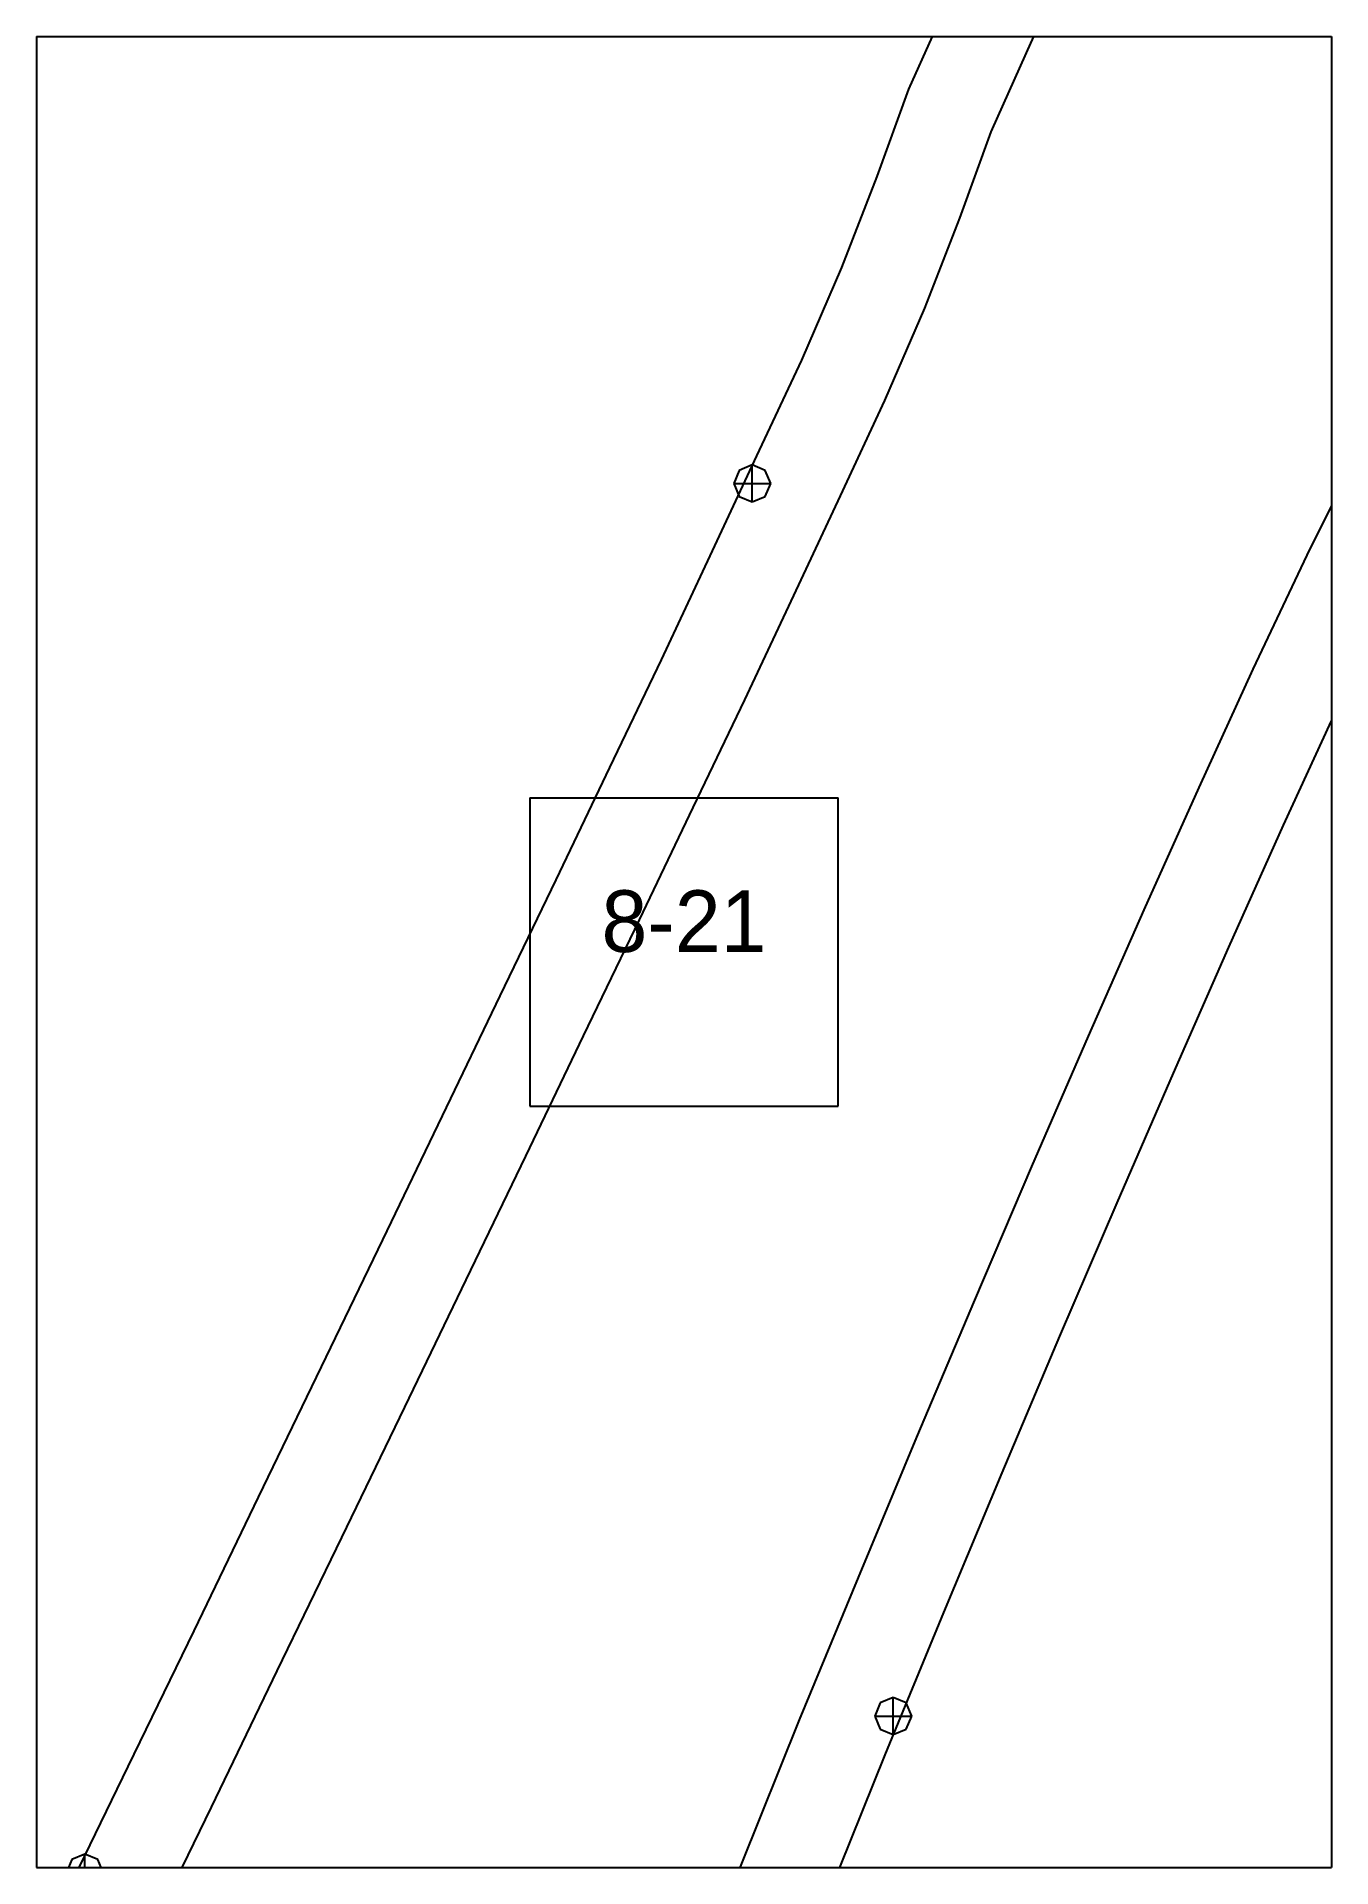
# Paper-space layout 'Plan 8-21' of a CAD drawing. Header units: metres, sheet in millimetres. Extents: x 0 to 210, y 0 to 297.
# The model-space entities are those that its viewports show. They can reach past a viewport. Long polylines and large blocks are cut down to what shows.
import ezdxf
from ezdxf.enums import TextEntityAlignment as Align

# ---------------------------------------------------------------- set-up
doc = ezdxf.new("R2010")
doc.units = ezdxf.units.M
for name, color, linetype in [('default', 7, 'Continuous'), ('TEXTLAYER', 7, 'Continuous'), ('VIEWPORTS', 7, 'Continuous')]:
    doc.layers.add(name, color=color, linetype=linetype)

msp = doc.modelspace()

# ---------------------------------------------------------------- linework, layer by layer
at = {"color": 9}
for p, q in [((4200, -1782), (4200, -2079)), ((4200, -1782), (4200, -2079)), ((4410, -1782), (4410, -2079)), ((4410, -1782), (4410, -2079)), ((3990, -2079), (4200, -2079)), ((3990, -2079), (4200, -2079)), ((4200, -2079), (4410, -2079)), ((4200, -2079), (4200, -2376)), ((4200, -2079), (4410, -2079)), ((4200, -2079), (4200, -2376)), ((4410, -2079), (4620, -2079)), ((4410, -2079), (4410, -2376)), ((4410, -2079), (4620, -2079)), ((4410, -2079), (4410, -2376)), ((4280, -2202.5), (4330, -2202.5)), ((4280, -2202.5), (4280, -2252.5)), ((4330, -2252.5), (4330, -2202.5)), ((4280, -2252.5), (4330, -2252.5)), ((3990, -2376), (4200, -2376)), ((3990, -2376), (4200, -2376)), ((4200, -2376), (4410, -2376)), ((4200, -2376), (4200, -2673)), ((4200, -2376), (4410, -2376)), ((4200, -2376), (4200, -2673)), ((4410, -2376), (4620, -2376)), ((4410, -2376), (4410, -2673)), ((4410, -2376), (4620, -2376)), ((4410, -2376), (4410, -2673))]:
    msp.add_line(p, q, dxfattribs=at)
at = {"layer": 'default', "color": 7, "linetype": 'Continuous'}
for p, q in [((4360.55, -2081.61), (4366.12, -2069.56)), ((4341.47, -2087.54), (4347.31, -2074.52)), ((4354.8, -2094.45), (4360.55, -2081.61)), ((4336.31, -2101.72), (4341.47, -2087.54)), ((4349.72, -2108.46), (4354.8, -2094.45)), ((4330.6, -2116.43), (4336.31, -2101.72)), ((4344.07, -2123.03), (4349.72, -2108.46)), ((4324.1, -2131.5), (4330.6, -2116.43)), ((4337.6, -2138.03), (4344.07, -2123.03)), ((4316.84, -2147.01), (4324.1, -2131.5)), ((4330.36, -2153.51), (4337.6, -2138.03)), ((4309.27, -2163.21), (4316.84, -2147.01)), ((4406.07, -2163.1), (4414.88, -2145.3)), ((4313.95, -2149.37), (4313.07, -2151.49)), ((4316.07, -2148.49), (4313.95, -2149.37)), ((4318.19, -2149.37), (4316.07, -2148.49)), ((4316.07, -2154.49), (4316.07, -2148.49)), ((4319.07, -2151.49), (4318.19, -2149.37)), ((4313.07, -2151.49), (4313.95, -2153.61)), ((4313.07, -2151.49), (4319.07, -2151.49)), ((4318.19, -2153.61), (4319.07, -2151.49)), ((4313.95, -2153.61), (4316.07, -2154.49)), ((4316.07, -2154.49), (4318.19, -2153.61)), ((4322.79, -2169.69), (4330.36, -2153.51)), ((4301.35, -2180.09), (4309.27, -2163.21)), ((4397.34, -2181.61), (4406.07, -2163.1)), ((4314.88, -2186.57), (4322.79, -2169.69)), ((4410.98, -2187.85), (4419.64, -2169.51)), ((4292.97, -2197.58), (4301.35, -2180.09)), ((4388.56, -2200.79), (4397.34, -2181.61)), ((4306.5, -2204.07), (4314.88, -2186.57)), ((4402.25, -2206.93), (4410.98, -2187.85)), ((4284.25, -2215.77), (4292.97, -2197.58)), ((4379.65, -2220.65), (4388.56, -2200.79)), ((4297.77, -2222.27), (4306.5, -2204.07)), ((4393.38, -2226.7), (4402.25, -2206.93)), ((4275.2, -2234.62), (4284.25, -2215.77)), ((4370.62, -2241.17), (4379.65, -2220.65)), ((4288.72, -2241.12), (4297.77, -2222.27)), ((4384.37, -2247.14), (4393.38, -2226.7)), ((4265.84, -2254.09), (4275.2, -2234.62)), ((4279.35, -2260.6), (4288.72, -2241.12)), ((4361.44, -2262.31), (4370.62, -2241.17)), ((4375.23, -2268.2), (4384.37, -2247.14)), ((4256.17, -2274.18), (4265.84, -2254.09)), ((4269.68, -2280.69), (4279.35, -2260.6)), ((4352.17, -2284), (4361.44, -2262.31)), ((4365.98, -2289.84), (4375.23, -2268.2)), ((4246.22, -2294.81), (4256.17, -2274.18)), ((4259.72, -2301.33), (4269.68, -2280.69)), ((4342.78, -2306.23), (4352.17, -2284)), ((4356.62, -2312.01), (4365.98, -2289.84)), ((4236, -2315.96), (4246.22, -2294.81)), ((4249.5, -2322.49), (4259.72, -2301.33)), ((4333.3, -2328.95), (4342.78, -2306.23)), ((4347.16, -2334.67), (4356.62, -2312.01)), ((4225.53, -2337.6), (4236, -2315.96)), ((4239.03, -2344.14), (4249.5, -2322.49)), ((4323.74, -2352.08), (4333.3, -2328.95)), ((4337.62, -2357.76), (4347.16, -2334.67)), ((4214.84, -2359.66), (4225.53, -2337.6)), ((4228.34, -2366.21), (4239.03, -2344.14)), ((4338.93, -2348.45), (4336.81, -2349.33)), ((4341.06, -2349.33), (4338.93, -2348.45)), ((4338.93, -2354.45), (4338.93, -2348.45)), ((4314.25, -2375.66), (4323.74, -2352.08)), ((4336.81, -2349.33), (4335.93, -2351.45)), ((4335.93, -2351.45), (4336.81, -2353.57)), ((4335.93, -2351.45), (4341.93, -2351.45)), ((4341.93, -2351.45), (4341.06, -2349.33)), ((4341.06, -2353.57), (4341.93, -2351.45)), ((4336.81, -2353.57), (4338.93, -2354.45)), ((4338.93, -2354.45), (4341.06, -2353.57)), ((4328.15, -2381.3), (4337.62, -2357.76)), ((4203.95, -2382.12), (4214.84, -2359.66)), ((4217.44, -2388.67), (4228.34, -2366.21)), ((4205.71, -2374.74), (4204.83, -2376.86)), ((4207.83, -2373.86), (4205.71, -2374.74)), ((4209.95, -2374.74), (4207.83, -2373.86)), ((4207.83, -2379.86), (4207.83, -2373.86)), ((4210.83, -2376.86), (4209.95, -2374.74)), ((4304.82, -2399.6), (4314.25, -2375.66)), ((4204.83, -2376.86), (4205.71, -2378.99)), ((4204.83, -2376.86), (4210.83, -2376.86)), ((4209.95, -2378.99), (4210.83, -2376.86))]:
    msp.add_line(p, q, dxfattribs=at)

# ---------------------------------------------------------------- texts
at = {"layer": 'TEXTLAYER', "color": 1}
msp.add_text('8-21', height=10, dxfattribs=at).set_placement((4305, -2227.5), align=Align.CENTER)

psp = doc.layouts.new('Plan 8-21')

# ---------------------------------------------------------------- viewports
at = {"layer": 'VIEWPORTS'}
psp.add_viewport(center=(105, 148.5), size=(210, 297), view_center_point=(4305, -2227.5), view_height=297, dxfattribs=at)

doc.saveas('drawing.dxf')
